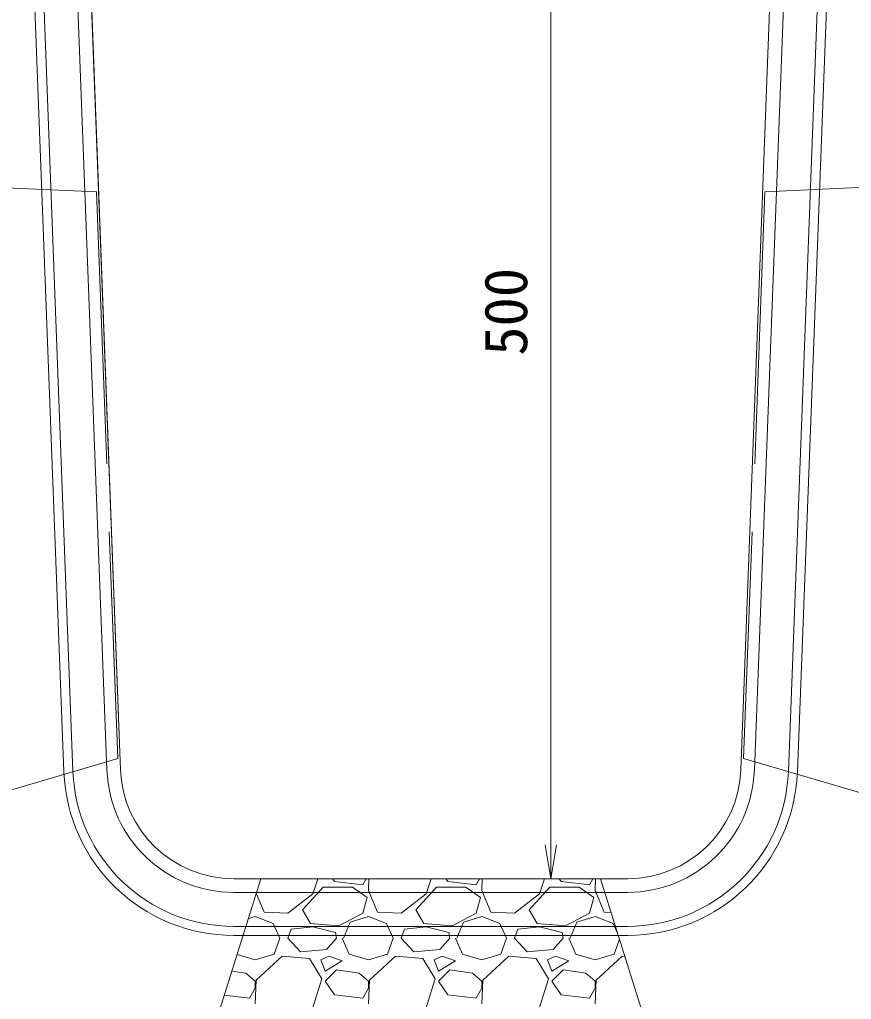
# Model space of a CAD drawing. Units: millimetres at full size, sheet at 1:20; details may follow other scales. Extents: x 0 to 23340, y -4498 to 8520.
# Drawn here: x 896.1 to 1263.1, y 7023 to 7455.1 of the extents above; entities that cross this region are included whole.
import ezdxf
from ezdxf.enums import TextEntityAlignment as Align

# ---------------------------------------------------------------- set-up
doc = ezdxf.new("R2010")
doc.units = ezdxf.units.MM
doc.header["$LTSCALE"] = 20
doc.linetypes.add('DASHED', pattern=[7.5, 6, -1.5])
for name, color, linetype, lineweight in [('HOLE', 7, 'DASHED', 13), ('KIJUN', 5, 'Continuous', 5), ('SUNPO', 3, 'Continuous', 13), ('ﾊｯﾁﾝｸﾞ', 7, 'Continuous', 5)]:
    doc.layers.add(name, color=color, linetype=linetype, lineweight=lineweight)
doc.styles.add('ＭＳ ゴシック', font='')
doc.styles.get('ＭＳ ゴシック').set_extended_font_data('MS Gothic')

# ---------------------------------------------------------------- blocks, each defined once
blk = doc.blocks.new('open_arrow')
at = {"color": 0, "linetype": 'Continuous', "lineweight": -2}
blk.add_lwpolyline([(7.5, 1.25), (0, 0), (7.5, -1.25)], dxfattribs=at)

msp = doc.modelspace()

# ---------------------------------------------------------------- linework, layer by layer
at = {"layer": 'HOLE'}
for points in [[(867.48, 7381.94), (929.98, 7379.12), (939.47, 7129.3), (867.48, 7108.06)], [(1287.48, 7381.94), (1224.99, 7379.12), (1215.5, 7129.3), (1287.49, 7108.06)]]:
    msp.add_lwpolyline(points, dxfattribs=at)
msp.add_lwpolyline([(1002.48, 7076.2), (1152.48, 7076.2), (1177.48, 6996.2), (977.48, 6996.2)], close=True, dxfattribs=at)
at = {"layer": 'KIJUN'}
for p, q in [((921.44, 7472.28), (934.66, 7124.07)), ((940.66, 7124.3), (927.48, 7471.2)), ((1164.35, 7076.2), (990.62, 7076.2)), ((990.62, 7070.2), (1164.35, 7070.2)), ((1164.35, 7055.2), (990.62, 7055.2)), ((990.62, 7051.2), (1164.35, 7051.2))]:
    msp.add_line(p, q, dxfattribs=at)
at = {"layer": 'KIJUN', "color": 7, "lineweight": 13}
msp.add_line((1164.35, 7076.2), (990.62, 7076.2), dxfattribs=at)
for points in [[(952.48, 7576.2), (916.48, 7596.2), (912.48, 7671.2), (870.48, 7671.2), (867.48, 7668.2), (867.48, 7016.2), (887.48, 6996.2), (1267.48, 6996.2), (1287.48, 7016.2), (1287.48, 7668.2), (1284.48, 7671.2), (1242.48, 7671.2), (1238.48, 7596.2), (1202.48, 7576.2), (1200.48, 7536.2), (1227.48, 7471.2), (1214.31, 7124.3)], [(940.66, 7124.3), (927.48, 7471.2), (954.48, 7536.2), (952.48, 7576.2)]]:
    msp.add_lwpolyline(points, dxfattribs=at)
at = {"layer": 'KIJUN'}
for points in [[(927.48, 7471.2), (954.48, 7536.2), (954.23, 7541.23), (927.61, 7536.66), (902.29, 7475.72), (915.68, 7123.35)], [(1239.29, 7123.35), (1252.67, 7475.72), (1227.36, 7536.66), (1200.74, 7541.23), (1200.48, 7536.2), (1227.48, 7471.2), (1214.31, 7124.3)], [(919.67, 7123.5), (906.33, 7475), (927.79, 7526.66), (947.49, 7535), (921.44, 7472.28)], [(1220.31, 7124.07), (1233.53, 7472.28), (1207.48, 7535), (1227.24, 7526.53), (1248.64, 7475), (1235.3, 7123.5)]]:
    msp.add_lwpolyline(points, dxfattribs=at)
for centre, radius, start, end in [((990.62, 7126.2), 75, 182.1747, 270), ((990.62, 7126.2), 71, 182.1747, 270), ((990.62, 7126.2), 56, 182.1747, 270), ((990.62, 7126.2), 50, 182.1747, 270), ((1164.35, 7126.2), 50, 270, 357.8253), ((1164.35, 7126.2), 56, 270, 357.8253), ((1164.35, 7126.2), 71, 270, 357.8253), ((1164.35, 7126.2), 75, 270, 357.8253)]:
    msp.add_arc(centre, radius, start, end, dxfattribs=at)
at = {"layer": 'KIJUN', "color": 7, "lineweight": 13}
for centre, start, end in [((990.62, 7126.2), 182.1747, 270), ((1164.35, 7126.2), 270, 357.8253)]:
    msp.add_arc(centre, 50, start, end, dxfattribs=at)
at = {"layer": 'SUNPO'}
for p, q in [((1130.57, 7076.2), (1130.57, 7576.2)), ((1127.48, 7076.2), (1130.57, 7076.2))]:
    msp.add_line(p, q, dxfattribs=at)
at = {"layer": 'ﾊｯﾁﾝｸﾞ'}
for p, q in [((1025.5, 7069.5), (1027.64, 7076.2)), ((1034.2, 7076.2), (1035, 7075)), ((1035, 7075), (1047.5, 7073.5)), ((1047.5, 7073.5), (1049, 7076.2)), ((1050.25, 7076.2), (1050, 7071)), ((1075.5, 7069.5), (1077.64, 7076.2)), ((1084.2, 7076.2), (1085, 7075)), ((1085, 7075), (1097.5, 7073.5)), ((1097.5, 7073.5), (1099, 7076.2)), ((1100.25, 7076.2), (1100, 7071)), ((1125.5, 7069.5), (1127.64, 7076.2)), ((1134.2, 7076.2), (1135, 7075)), ((1135, 7075), (1147.5, 7073.5)), ((1147.5, 7073.5), (1149, 7076.2)), ((1150.25, 7076.2), (1150, 7071)), ((1000.49, 7069.83), (1004, 7061.5)), ((1014.5, 7061), (1025.5, 7069.5)), ((1021, 7062.5), (1030, 7072.5)), ((1030, 7072.5), (1043, 7072.5)), ((1043, 7072.5), (1049.5, 7068)), ((1050, 7071), (1054, 7061.5)), ((1064.5, 7061), (1075.5, 7069.5)), ((1071, 7062.5), (1080, 7072.5)), ((1080, 7072.5), (1093, 7072.5)), ((1093, 7072.5), (1099.5, 7068)), ((1100, 7071), (1104, 7061.5)), ((1114.5, 7061), (1125.5, 7069.5)), ((1121, 7062.5), (1130, 7072.5)), ((1130, 7072.5), (1143, 7072.5)), ((1143, 7072.5), (1149.5, 7068)), ((1150, 7071), (1154, 7061.5)), ((1049.5, 7068), (1047.5, 7061)), ((1099.5, 7068), (1097.5, 7061)), ((1149.5, 7068), (1147.5, 7061)), ((1004, 7061.5), (1014.5, 7061)), ((1024.5, 7056.5), (1021, 7062.5)), ((1047.5, 7061), (1037, 7055.5)), ((1054, 7061.5), (1064.5, 7061)), ((1074.5, 7056.5), (1071, 7062.5)), ((1097.5, 7061), (1087, 7055.5)), ((1104, 7061.5), (1114.5, 7061)), ((1124.5, 7056.5), (1121, 7062.5)), ((1147.5, 7061), (1137, 7055.5)), ((1154, 7061.5), (1157.12, 7061.35)), ((996.97, 7058.55), (1000, 7059.5)), ((1000, 7059.5), (1008, 7056.5)), ((1008, 7056.5), (1011, 7050)), ((1037, 7055.5), (1024.5, 7056.5)), ((1039, 7050), (1042, 7057)), ((1042, 7057), (1050, 7059.5)), ((1050, 7059.5), (1058, 7056.5)), ((1058, 7056.5), (1061, 7050)), ((1087, 7055.5), (1074.5, 7056.5)), ((1089, 7050), (1092, 7057)), ((1092, 7057), (1100, 7059.5)), ((1100, 7059.5), (1108, 7056.5)), ((1108, 7056.5), (1111, 7050)), ((1137, 7055.5), (1124.5, 7056.5)), ((1139, 7050), (1142, 7057)), ((1142, 7057), (1150, 7059.5)), ((1150, 7059.5), (1158, 7056.5)), ((1158, 7056.5), (1159.98, 7052.21)), ((1014.5, 7050), (1016, 7054)), ((1025.5, 7055), (1016, 7054)), ((1035.5, 7052.5), (1025.5, 7055)), ((1036, 7050), (1035.5, 7052.5)), ((1064.5, 7050), (1066, 7054)), ((1075.5, 7055), (1066, 7054)), ((1085.5, 7052.5), (1075.5, 7055)), ((1086, 7050), (1085.5, 7052.5)), ((1114.5, 7050), (1116, 7054)), ((1125.5, 7055), (1116, 7054)), ((1135.5, 7052.5), (1125.5, 7055)), ((1136, 7050), (1135.5, 7052.5)), ((1008.5, 7043), (1011, 7050)), ((1020, 7044), (1014.5, 7050)), ((1036, 7050), (1031.5, 7045)), ((1038.5, 7050), (1041.5, 7043)), ((1058.5, 7043), (1061, 7050)), ((1070, 7044), (1064.5, 7050)), ((1086, 7050), (1081.5, 7045)), ((1088.5, 7050), (1091.5, 7043)), ((1108.5, 7043), (1111, 7050)), ((1120, 7044), (1114.5, 7050)), ((1136, 7050), (1131.5, 7045)), ((1138.5, 7050), (1141.5, 7043)), ((1158.5, 7043), (1160.82, 7049.51)), ((992.06, 7042.84), (1000, 7040.5)), ((1000, 7040.5), (1008.5, 7043)), ((1031.5, 7045), (1020, 7044)), ((1041.5, 7043), (1050, 7040.5)), ((1050, 7040.5), (1058.5, 7043)), ((1081.5, 7045), (1070, 7044)), ((1091.5, 7043), (1100, 7040.5)), ((1100, 7040.5), (1108.5, 7043)), ((1131.5, 7045), (1120, 7044)), ((1141.5, 7043), (1150, 7040.5)), ((1150, 7040.5), (1158.5, 7043)), ((1012, 7042), (1000.5, 7031.5)), ((1024, 7041), (1012, 7042)), ((1029.5, 7032), (1024, 7041)), ((1032.5, 7042), (1029, 7040.5)), ((1029, 7040.5), (1031, 7035.5)), ((1031, 7035.5), (1038.5, 7040)), ((1038.5, 7040), (1032.5, 7042)), ((1062, 7042), (1050.5, 7031.5)), ((1074, 7041), (1062, 7042)), ((1079.5, 7032), (1074, 7041)), ((1082.5, 7042), (1079, 7040.5)), ((1079, 7040.5), (1081, 7035.5)), ((1081, 7035.5), (1088.5, 7040)), ((1088.5, 7040), (1082.5, 7042)), ((1112, 7042), (1100.5, 7031.5)), ((1124, 7041), (1112, 7042)), ((1129.5, 7032), (1124, 7041)), ((1132.5, 7042), (1129, 7040.5)), ((1129, 7040.5), (1131, 7035.5)), ((1131, 7035.5), (1138.5, 7040)), ((1138.5, 7040), (1132.5, 7042)), ((1162, 7042), (1150.5, 7031.5)), ((1163.2, 7041.9), (1162, 7042)), ((996, 7034.5), (989.75, 7035.44)), ((1000, 7031), (996, 7034.5)), ((1036, 7036), (1031, 7031)), ((1046, 7034.5), (1036, 7036)), ((1050, 7031), (1046, 7034.5)), ((1086, 7036), (1081, 7031)), ((1096, 7034.5), (1086, 7036)), ((1100, 7031), (1096, 7034.5)), ((1136, 7036), (1131, 7031)), ((1146, 7034.5), (1136, 7036)), ((1150, 7031), (1146, 7034.5)), ((1000.5, 7031.5), (1000, 7021)), ((1000, 7028), (1000, 7031)), ((1025.5, 7019.5), (1029.5, 7032)), ((1031, 7031), (1035, 7025)), ((1050.5, 7031.5), (1050, 7021)), ((1050, 7028), (1050, 7031)), ((1075.5, 7019.5), (1079.5, 7032)), ((1081, 7031), (1085, 7025)), ((1100.5, 7031.5), (1100, 7021)), ((1100, 7028), (1100, 7031)), ((1125.5, 7019.5), (1129.5, 7032)), ((1131, 7031), (1135, 7025)), ((1150.5, 7031.5), (1150, 7021)), ((1150, 7028), (1150, 7031)), ((997.5, 7023.5), (1000, 7028)), ((1047.5, 7023.5), (1050, 7028)), ((1097.5, 7023.5), (1100, 7028)), ((1147.5, 7023.5), (1150, 7028)), ((986.43, 7024.83), (997.5, 7023.5)), ((1035, 7025), (1047.5, 7023.5)), ((1085, 7025), (1097.5, 7023.5)), ((1135, 7025), (1147.5, 7023.5))]:
    msp.add_line(p, q, dxfattribs=at)

# ---------------------------------------------------------------- block references
at = {"layer": 'SUNPO', "xscale": 2, "yscale": 2, "rotation": 90}
msp.add_blockref('open_arrow', (1130.57, 7076.2), dxfattribs=at)

# ---------------------------------------------------------------- texts
at = {"layer": 'SUNPO', "style": 'ＭＳ ゴシック'}
msp.add_text('500', height=18.99, rotation=90, dxfattribs=at).set_placement((1110.57, 7326.2), align=Align.MIDDLE_CENTER)

doc.saveas('drawing.dxf')
